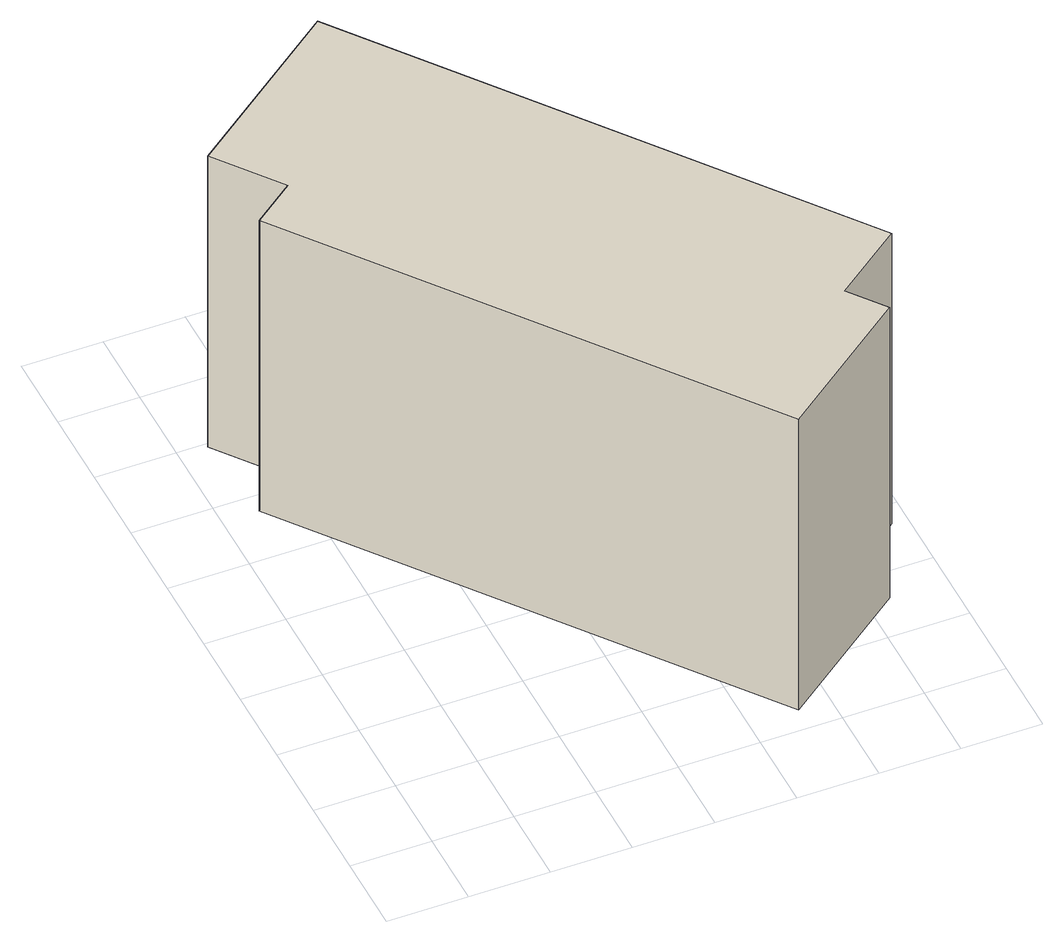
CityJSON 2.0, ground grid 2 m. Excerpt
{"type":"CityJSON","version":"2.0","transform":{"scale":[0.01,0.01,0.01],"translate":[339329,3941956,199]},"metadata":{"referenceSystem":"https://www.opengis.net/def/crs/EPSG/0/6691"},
"CityObjects":{
"building1":{"type":"Building","attributes":{"usage":"411","measuredHeight":12.1,"storeysAboveGround":1,"BuildingIDAttribute.prefecture":"14","BuildingIDAttribute.city":"14151","BuildingDetailAttribute.totalFloorArea":79.82,"BuildingDetailAttribute.buildingFootprintArea":79.82,"BuildingDetailAttribute.buildingStructureType":"601","BuildingDetailAttribute.buildingStructureOrgType":"1","BuildingDetailAttribute.orgUsage":"10","BuildingDetailAttribute.surveyYear":2015},"geometry":[{"type":"Solid","lod":"1","boundaries":[[[[0,1,2,3,4,5,6,7]],[[6,8,9,7]],[[5,10,8,6]],[[4,11,10,5]],[[3,12,11,4]],[[2,13,12,3]],[[1,14,13,2]],[[0,15,14,1]],[[7,9,15,0]],[[8,10,11,12,13,14,15,9]]]]}]}
},
"vertices":[
[1360,538,91],[1188,407,91],[1257,317,91],[922,62,91],[91,1149,91],[195,1228,91],[72,1389,91],[476,1696,91],[72,1389,970],[476,1696,970],[195,1228,970],[91,1149,970],[922,62,970],[1257,317,970],[1188,407,970],[1360,538,970]
]}
